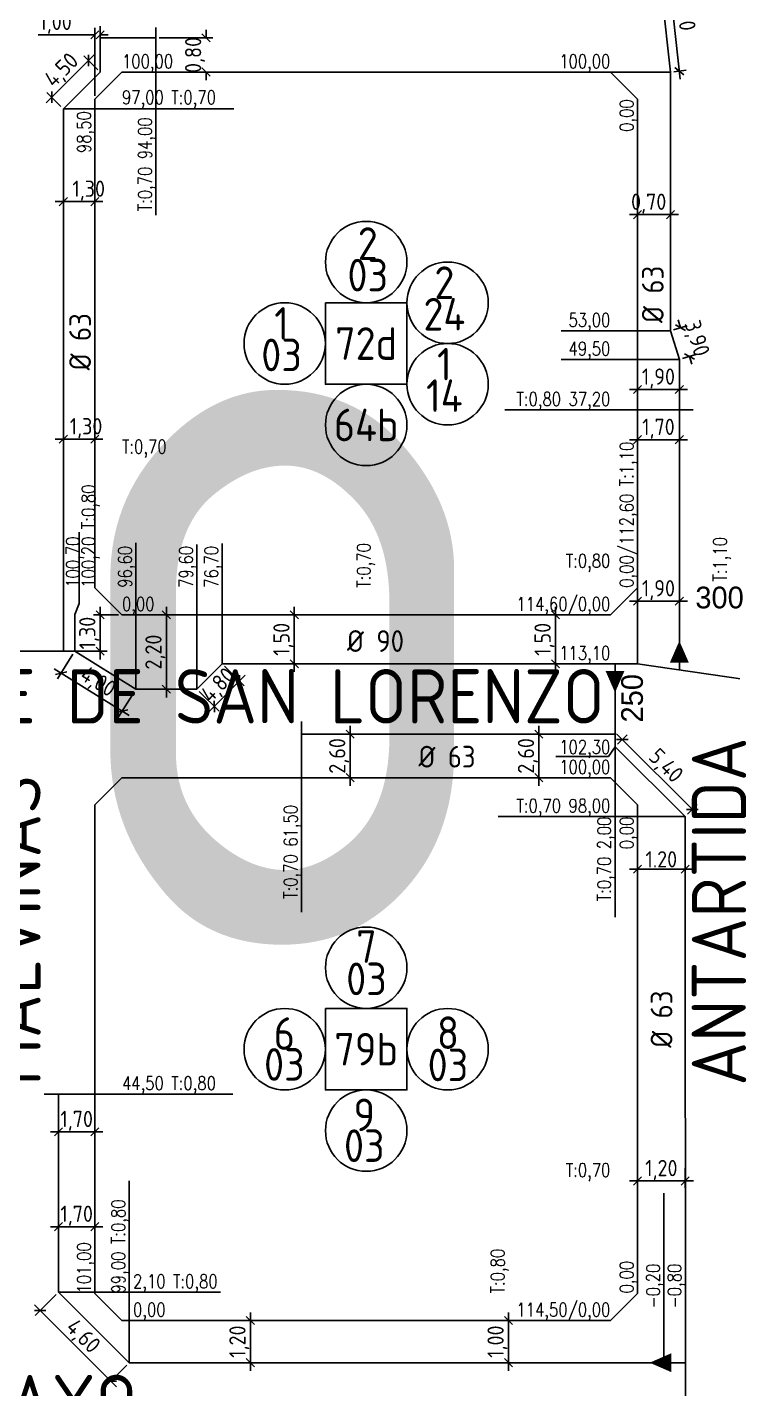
# Model space of a CAD drawing. Extents: x -48 to 13651, y -112 to 3468.
# Drawn here: x 2669.8 to 2799.8, y 1616.6 to 1867.4 of the extents above; entities that cross this region are included whole.
import ezdxf
from ezdxf.enums import TextEntityAlignment as Align

# ---------------------------------------------------------------- set-up
doc = ezdxf.new("R2010")
doc.units = 0
doc.header["$LTSCALE"] = 6
doc.header["$MEASUREMENT"] = 0
doc.linetypes.add('DOT2', pattern=[3.175, 0, -3.175])
doc.layers.get('0').update_dxf_attribs({"linetype": 'CONTINUOUS'})
doc.layers.get('DEFPOINTS').update_dxf_attribs({"linetype": 'CONTINUOUS'})
for name, color, linetype in [('90', 11, 'CONTINUOUS'), ('A50', 40, 'CONTINUOUS'), ('AMPLIACIONES', 2, 'CONTINUOUS'), ('CAS', 7, 'CONTINUOUS'), ('Caño 110mm', 170, 'CONTINUOUS'), ('COTA', 2, 'CONTINUOUS'), ('MANZANAS', 7, 'CONTINUOUS'), ('NUMCASA', 12, 'CONTINUOUS'), ('NUMERO-CROQUIS', 13, 'CONTINUOUS'), ('NUMERO-MANZANA', 4, 'CONTINUOUS'), ('PROGRESIVA', 60, 'CONTINUOUS'), ('RADIO', 4, 'DOT2'), ('REDUCCIONES', 13, 'CONTINUOUS'), ('TXTDIAMETRO', 7, 'CONTINUOUS')]:
    doc.layers.add(name, color=color, linetype=linetype)
doc.layers.add('ATENCION', color=7, linetype='CONTINUOUS', plot=False)
doc.styles.add('ABADIMTCONDE', font='isocp.shx')
doc.styles.add('GEOSLAB703LTBT', font='isocp.shx', dxfattribs={"width": 0.9, "height": 8})
doc.styles.add('GOTHICE', font='GOTHICE.shx', dxfattribs={"height": 0.6})
doc.styles.add('ROMANS', font='romans.shx', dxfattribs={"width": 0.8, "height": 2.5})
doc.dimstyles.new('COTA02', dxfattribs={"dimtxt": 3, "dimasz": 1.5, "dimexe": 1.25, "dimexo": 0.625, "dimgap": 0.3, "dimtad": 1, "dimtoh": 1, "dimdsep": 46, "dimlunit": 6, "dimtxsty": 'ABADIMTCONDE', "dimblk1": 'OBLIQUE', "dimblk2": 'OBLIQUE', "dimsah": 1, "dimcen": 2.5, "dimdle": 1.5, "dimclrd": 60, "dimclre": 60, "dimclrt": 256, "dimadec": 0, "dimazin": 0, "dimtfac": 1, "dimtix": 1, "dimtofl": 0, "dimtmove": 0, "dimatfit": 0, "dimldrblk": 'OBLIQUE', "dimfxl": 1, "dimtolj": 1, "dimtzin": 0, "dimarcsym": 0})

# ---------------------------------------------------------------- blocks, each defined once
blk = doc.blocks.new('D63')
at = {"layer": 'TXTDIAMETRO', "color": 7, "ltscale": 0.1, "style": 'ABADIMTCONDE'}
blk.add_text('Ø 63', height=4, dxfattribs=at).set_placement((0, 0), align=Align.MIDDLE)
blk = doc.blocks.new('CUPLARED')
at = {"layer": 'REDUCCIONES'}
blk.add_lwpolyline([(4, 0, 0, 3.5, 0), (0, 0, 3.5, 3.5, 0)], format="xyseb", dxfattribs=at)
blk = doc.blocks.new('_OBLIQUE')
at = {"color": 0, "linetype": 'ByBlock'}
blk.add_line((-0.5, -0.5), (0.5, 0.5), dxfattribs=at)
blk = doc.blocks.new('*D264')
at = {"layer": 'COTA', "color": 60, "lineweight": -2, "transparency": 16777216}
for p, q in [((2678.21, 1751.93), (2675.36, 1747.35)), ((2674.74, 1749.2), (2688.55, 1740.62)), ((2689.46, 1744.93), (2686.61, 1740.35))]:
    blk.add_line(p, q, dxfattribs=at)
at = {"layer": 'DEFPOINTS', "color": 0, "transparency": 16777216}
for p in [(2678.54, 1752.46), (2689.79, 1745.46), (2687.27, 1741.41)]:
    blk.add_point(p, dxfattribs=at)
at = {"layer": 'COTA', "color": 60, "lineweight": -2, "transparency": 16777216, "xscale": 1.5, "yscale": 1.5, "zscale": 1.5}
for p, rotation in [((2676.02, 1748.41), 148.1266074213277), ((2687.27, 1741.41), 328.1266074213277)]:
    blk.add_blockref('_OBLIQUE', p, dxfattribs=dict(at, rotation=rotation))
at = {"layer": 'COTA', "transparency": 16777216, "insert": (2682.71, 1746.63), "char_height": 3, "attachment_point": 5, "rotation": 328.1266, "style": 'ABADIMTCONDE'}
blk.add_mtext('\\A1;4,00', dxfattribs=at)
blk = doc.blocks.new('*D265')
at = {"layer": 'COTA', "color": 60, "lineweight": -2, "transparency": 16777216}
for p, q in [((2706.12, 1749.71), (2709.78, 1746.09)), ((2703.2, 1741.22), (2709.95, 1748.03)), ((2701.49, 1745.02), (2705.15, 1741.4))]:
    blk.add_line(p, q, dxfattribs=at)
at = {"layer": 'DEFPOINTS', "color": 0, "transparency": 16777216}
for p in [(2705.68, 1750.15), (2708.89, 1746.97), (2701.04, 1745.46)]:
    blk.add_point(p, dxfattribs=at)
at = {"layer": 'COTA', "color": 60, "lineweight": -2, "transparency": 16777216, "xscale": 1.5, "yscale": 1.5, "zscale": 1.5}
for p, rotation in [((2708.89, 1746.97), 45.3098346872227), ((2704.26, 1742.28), 225.3098346872227)]:
    blk.add_blockref('_OBLIQUE', p, dxfattribs=dict(at, rotation=rotation))
at = {"layer": 'COTA', "transparency": 16777216, "insert": (2705.13, 1746.05), "char_height": 3, "attachment_point": 5, "rotation": 45.3098, "style": 'ABADIMTCONDE'}
blk.add_mtext('\\A1;4,80', dxfattribs=at)
blk = doc.blocks.new('*D266')
at = {"layer": 'COTA', "color": 60, "lineweight": -2, "transparency": 16777216}
for p, q in [((2694.79, 1759.15), (2694.17, 1759.15)), ((2695.42, 1743.96), (2695.42, 1760.65)), ((2694.79, 1745.46), (2694.17, 1745.46))]:
    blk.add_line(p, q, dxfattribs=at)
at = {"layer": 'DEFPOINTS', "color": 0, "transparency": 16777216}
for p in [(2695.42, 1759.15), (2695.42, 1759.15), (2695.42, 1745.46)]:
    blk.add_point(p, dxfattribs=at)
at = {"layer": 'COTA', "color": 60, "lineweight": -2, "transparency": 16777216, "xscale": 1.5, "yscale": 1.5, "zscale": 1.5}
for p, rotation in [((2695.42, 1759.15), 90), ((2695.42, 1745.46), 270)]:
    blk.add_blockref('_OBLIQUE', p, dxfattribs=dict(at, rotation=rotation))
at = {"layer": 'COTA', "transparency": 16777216, "insert": (2693.39, 1752.3), "char_height": 3, "attachment_point": 5, "rotation": 90, "style": 'ABADIMTCONDE'}
blk.add_mtext('\\A1;2,20', dxfattribs=at)
blk = doc.blocks.new('*D267')
at = {"layer": 'COTA', "color": 60, "lineweight": -2, "transparency": 16777216}
for p, q in [((2718.37, 1759.15), (2717.74, 1759.15)), ((2718.99, 1748.65), (2718.99, 1760.65)), ((2718.37, 1750.15), (2717.74, 1750.15))]:
    blk.add_line(p, q, dxfattribs=at)
at = {"layer": 'DEFPOINTS', "color": 0, "transparency": 16777216}
for p in [(2718.99, 1759.15), (2718.99, 1759.15), (2718.99, 1750.15)]:
    blk.add_point(p, dxfattribs=at)
at = {"layer": 'COTA', "color": 60, "lineweight": -2, "transparency": 16777216, "xscale": 1.5, "yscale": 1.5, "zscale": 1.5}
for p, rotation in [((2718.99, 1759.15), 90), ((2718.99, 1750.15), 270)]:
    blk.add_blockref('_OBLIQUE', p, dxfattribs=dict(at, rotation=rotation))
at = {"layer": 'COTA', "transparency": 16777216, "insert": (2716.97, 1754.65), "char_height": 3, "attachment_point": 5, "rotation": 90, "style": 'ABADIMTCONDE'}
blk.add_mtext('\\A1;1,50', dxfattribs=at)
blk = doc.blocks.new('*D268')
at = {"layer": 'COTA', "color": 60, "lineweight": -2, "transparency": 16777216}
for p, q in [((2765.1, 1759.15), (2768.37, 1759.15)), ((2767.12, 1748.65), (2767.12, 1760.65)), ((2765.1, 1750.15), (2768.37, 1750.15))]:
    blk.add_line(p, q, dxfattribs=at)
at = {"layer": 'DEFPOINTS', "color": 0, "transparency": 16777216}
for p in [(2764.48, 1759.15), (2767.12, 1759.15), (2764.48, 1750.15)]:
    blk.add_point(p, dxfattribs=at)
at = {"layer": 'COTA', "color": 60, "lineweight": -2, "transparency": 16777216, "xscale": 1.5, "yscale": 1.5, "zscale": 1.5}
for p, rotation in [((2767.12, 1759.15), 90), ((2767.12, 1750.15), 270)]:
    blk.add_blockref('_OBLIQUE', p, dxfattribs=dict(at, rotation=rotation))
at = {"layer": 'COTA', "transparency": 16777216, "insert": (2765.09, 1754.65), "char_height": 3, "attachment_point": 5, "rotation": 90, "style": 'ABADIMTCONDE'}
blk.add_mtext('\\A1;1,50', dxfattribs=at)
blk = doc.blocks.new('*D1262')
at = {"layer": 'COTA', "color": 60, "lineweight": -2, "transparency": 16777216}
for p, q in [((2686.61, 1759.15), (2681.98, 1759.15)), ((2683.23, 1760.65), (2683.23, 1750.96)), ((2673.68, 1752.46), (2684.48, 1752.46))]:
    blk.add_line(p, q, dxfattribs=at)
at = {"layer": 'DEFPOINTS', "color": 0, "transparency": 16777216}
for p in [(2687.23, 1759.15), (2673.06, 1752.46), (2683.23, 1752.46)]:
    blk.add_point(p, dxfattribs=at)
at = {"layer": 'COTA', "color": 60, "lineweight": -2, "transparency": 16777216, "xscale": 1.5, "yscale": 1.5, "zscale": 1.5}
for p, rotation in [((2683.23, 1759.15), 90), ((2683.23, 1752.46), 270)]:
    blk.add_blockref('_OBLIQUE', p, dxfattribs=dict(at, rotation=rotation))
at = {"layer": 'COTA', "transparency": 16777216, "insert": (2681.2, 1755.8), "char_height": 3, "attachment_point": 5, "rotation": 90, "style": 'ABADIMTCONDE'}
blk.add_mtext('\\A1;1,30', dxfattribs=at)
blk = doc.blocks.new('*D1263')
at = {"layer": 'COTA', "color": 60, "lineweight": -2, "transparency": 16777216}
for p, q in [((2674.94, 1791.52), (2683.73, 1791.52)), ((2676.44, 1787.42), (2676.44, 1792.77)), ((2682.23, 1787.42), (2682.23, 1792.77))]:
    blk.add_line(p, q, dxfattribs=at)
at = {"layer": 'DEFPOINTS', "color": 0, "transparency": 16777216}
for p in [(2682.23, 1791.52), (2676.44, 1786.8), (2682.23, 1786.8)]:
    blk.add_point(p, dxfattribs=at)
at = {"layer": 'COTA', "color": 60, "lineweight": -2, "transparency": 16777216, "xscale": 1.5, "yscale": 1.5, "zscale": 1.5, "rotation": 180}
blk.add_blockref('_OBLIQUE', (2676.44, 1791.52), dxfattribs=at)
at = {"layer": 'COTA', "color": 60, "lineweight": -2, "transparency": 16777216, "xscale": 1.5, "yscale": 1.5, "zscale": 1.5}
blk.add_blockref('_OBLIQUE', (2682.23, 1791.52), dxfattribs=at)
at = {"layer": 'COTA', "transparency": 16777216, "insert": (2680.62, 1793.55), "char_height": 3, "attachment_point": 5, "style": 'ABADIMTCONDE'}
blk.add_mtext('\\A1;1,30', dxfattribs=at)
blk = doc.blocks.new('*D1264')
at = {"layer": 'COTA', "color": 60, "lineweight": -2, "transparency": 16777216}
for p, q in [((2682.14, 1862.35), (2673.24, 1853.46)), ((2682.78, 1859.58), (2680.19, 1862.17)), ((2676, 1852.81), (2673.42, 1855.41))]:
    blk.add_line(p, q, dxfattribs=at)
at = {"layer": 'DEFPOINTS', "color": 0, "transparency": 16777216}
for p in [(2683.22, 1859.14), (2674.3, 1854.52), (2676.44, 1852.37)]:
    blk.add_point(p, dxfattribs=at)
at = {"layer": 'COTA', "color": 60, "lineweight": -2, "transparency": 16777216, "xscale": 1.5, "yscale": 1.5, "zscale": 1.5}
for p, rotation in [((2681.08, 1861.29), 44.95702466431143), ((2674.3, 1854.52), 224.9570246643114)]:
    blk.add_blockref('_OBLIQUE', p, dxfattribs=dict(at, rotation=rotation))
at = {"layer": 'COTA', "transparency": 16777216, "insert": (2676.26, 1859.34), "char_height": 3, "attachment_point": 5, "rotation": 44.957, "style": 'ABADIMTCONDE'}
blk.add_mtext('\\A1;4,50', dxfattribs=at)
blk = doc.blocks.new('*D1265')
at = {"layer": 'COTA', "color": 60, "lineweight": -2, "transparency": 16777216}
for p, q in [((2702.73, 1865.45), (2702.73, 1866.95)), ((2694.11, 1865.45), (2703.98, 1865.45)), ((2702.22, 1859.15), (2703.98, 1859.15)), ((2702.73, 1859.15), (2702.73, 1857.65))]:
    blk.add_line(p, q, dxfattribs=at)
at = {"layer": 'DEFPOINTS', "color": 0, "transparency": 16777216}
for p in [(2693.48, 1865.45), (2702.73, 1865.45), (2701.6, 1859.15)]:
    blk.add_point(p, dxfattribs=at)
at = {"layer": 'COTA', "color": 60, "lineweight": -2, "transparency": 16777216, "xscale": 1.5, "yscale": 1.5, "zscale": 1.5}
for p, rotation in [((2702.73, 1865.45), 270), ((2702.73, 1859.15), 90)]:
    blk.add_blockref('_OBLIQUE', p, dxfattribs=dict(at, rotation=rotation))
at = {"layer": 'COTA', "transparency": 16777216, "insert": (2700.7, 1862.3), "char_height": 3, "attachment_point": 5, "rotation": 90, "style": 'ABADIMTCONDE'}
blk.add_mtext('\\A1;0,80', dxfattribs=at)
blk = doc.blocks.new('*D1266')
at = {"layer": 'COTA', "color": 60, "lineweight": -2, "transparency": 16777216}
for p, q in [((2676.44, 1832.45), (2676.44, 1836.53)), ((2682.23, 1832.45), (2682.23, 1836.53)), ((2674.94, 1835.28), (2683.73, 1835.28))]:
    blk.add_line(p, q, dxfattribs=at)
at = {"layer": 'DEFPOINTS', "color": 0, "transparency": 16777216}
for p in [(2682.23, 1835.28), (2676.44, 1831.82), (2682.23, 1831.82)]:
    blk.add_point(p, dxfattribs=at)
at = {"layer": 'COTA', "color": 60, "lineweight": -2, "transparency": 16777216, "xscale": 1.5, "yscale": 1.5, "zscale": 1.5, "rotation": 180}
blk.add_blockref('_OBLIQUE', (2676.44, 1835.28), dxfattribs=at)
at = {"layer": 'COTA', "color": 60, "lineweight": -2, "transparency": 16777216, "xscale": 1.5, "yscale": 1.5, "zscale": 1.5}
blk.add_blockref('_OBLIQUE', (2682.23, 1835.28), dxfattribs=at)
at = {"layer": 'COTA', "transparency": 16777216, "insert": (2681.11, 1837.31), "char_height": 3, "attachment_point": 5, "style": 'ABADIMTCONDE'}
blk.add_mtext('\\A1;1,30', dxfattribs=at)
blk = doc.blocks.new('*D1267')
at = {"layer": 'COTA', "color": 60, "lineweight": -2, "transparency": 16777216}
for p, q in [((2682.23, 1854.77), (2682.23, 1867.27)), ((2683.22, 1859.76), (2683.22, 1867.27)), ((2682.23, 1866.02), (2671.78, 1866.02)), ((2683.22, 1866.02), (2684.72, 1866.02))]:
    blk.add_line(p, q, dxfattribs=at)
at = {"layer": 'DEFPOINTS', "color": 0, "transparency": 16777216}
for p in [(2682.23, 1866.02), (2683.22, 1859.14), (2682.23, 1854.15)]:
    blk.add_point(p, dxfattribs=at)
at = {"layer": 'COTA', "color": 60, "lineweight": -2, "transparency": 16777216, "xscale": 1.5, "yscale": 1.5, "zscale": 1.5}
blk.add_blockref('_OBLIQUE', (2682.23, 1866.02), dxfattribs=at)
at = {"layer": 'COTA', "color": 60, "lineweight": -2, "transparency": 16777216, "xscale": 1.5, "yscale": 1.5, "zscale": 1.5, "rotation": 180}
blk.add_blockref('_OBLIQUE', (2683.22, 1866.02), dxfattribs=at)
at = {"layer": 'COTA', "transparency": 16777216, "insert": (2675.01, 1868.04), "char_height": 3, "attachment_point": 5, "style": 'ABADIMTCONDE'}
blk.add_mtext('\\A1;1,00', dxfattribs=at)
blk = doc.blocks.new('*D1274')
at = {"layer": 'DEFPOINTS', "color": 0, "transparency": 16777216}
for p in [(2675.55, 1663.92), (2682.23, 1663.92), (2682.23, 1663.92)]:
    blk.add_point(p, dxfattribs=at)
at = {"layer": 'PROGRESIVA', "color": 60, "lineweight": -2, "transparency": 16777216}
for p, q in [((2674.05, 1663.92), (2683.73, 1663.92)), ((2675.55, 1664.54), (2675.55, 1665.17)), ((2682.23, 1664.54), (2682.23, 1665.17))]:
    blk.add_line(p, q, dxfattribs=at)
at = {"layer": 'PROGRESIVA', "color": 60, "lineweight": -2, "transparency": 16777216, "xscale": 1.5, "yscale": 1.5, "zscale": 1.5, "rotation": 180}
blk.add_blockref('_OBLIQUE', (2675.55, 1663.92), dxfattribs=at)
at = {"layer": 'PROGRESIVA', "color": 60, "lineweight": -2, "transparency": 16777216, "xscale": 1.5, "yscale": 1.5, "zscale": 1.5}
blk.add_blockref('_OBLIQUE', (2682.23, 1663.92), dxfattribs=at)
at = {"layer": 'PROGRESIVA', "transparency": 16777216, "insert": (2678.89, 1665.94), "char_height": 3, "attachment_point": 5, "style": 'ABADIMTCONDE'}
blk.add_mtext('\\A1;1,70', dxfattribs=at)
blk = doc.blocks.new('*D1275')
at = {"layer": 'DEFPOINTS', "color": 0, "transparency": 16777216}
for p in [(2682.23, 1646.44), (2675.55, 1644), (2682.23, 1644)]:
    blk.add_point(p, dxfattribs=at)
at = {"layer": 'PROGRESIVA', "color": 60, "lineweight": -2, "transparency": 16777216}
for p, q in [((2674.05, 1646.44), (2683.73, 1646.44)), ((2675.55, 1644.63), (2675.55, 1647.69)), ((2682.23, 1644.63), (2682.23, 1647.69))]:
    blk.add_line(p, q, dxfattribs=at)
at = {"layer": 'PROGRESIVA', "color": 60, "lineweight": -2, "transparency": 16777216, "xscale": 1.5, "yscale": 1.5, "zscale": 1.5, "rotation": 180}
blk.add_blockref('_OBLIQUE', (2675.55, 1646.44), dxfattribs=at)
at = {"layer": 'PROGRESIVA', "color": 60, "lineweight": -2, "transparency": 16777216, "xscale": 1.5, "yscale": 1.5, "zscale": 1.5}
blk.add_blockref('_OBLIQUE', (2682.23, 1646.44), dxfattribs=at)
at = {"layer": 'PROGRESIVA', "transparency": 16777216, "insert": (2678.89, 1648.47), "char_height": 3, "attachment_point": 5, "style": 'ABADIMTCONDE'}
blk.add_mtext('\\A1;1,70', dxfattribs=at)
blk = doc.blocks.new('*D1276')
at = {"layer": 'DEFPOINTS', "color": 0, "transparency": 16777216}
for p in [(2675.55, 1634.37), (2672.16, 1630.98), (2688.56, 1621.39)]:
    blk.add_point(p, dxfattribs=at)
at = {"layer": 'PROGRESIVA', "color": 60, "lineweight": -2, "transparency": 16777216}
for p, q in [((2675.11, 1633.93), (2671.27, 1630.09)), ((2686.22, 1616.93), (2671.1, 1632.04)), ((2688.11, 1620.94), (2684.28, 1617.1))]:
    blk.add_line(p, q, dxfattribs=at)
at = {"layer": 'PROGRESIVA', "color": 60, "lineweight": -2, "transparency": 16777216, "xscale": 1.5, "yscale": 1.5, "zscale": 1.5}
for p, rotation in [((2672.16, 1630.98), 135.0429577668205), ((2685.16, 1617.99), 315.0429577668205)]:
    blk.add_blockref('_OBLIQUE', p, dxfattribs=dict(at, rotation=rotation))
at = {"layer": 'PROGRESIVA', "transparency": 16777216, "insert": (2679.92, 1626.08), "char_height": 3, "attachment_point": 5, "rotation": 315.043, "style": 'ABADIMTCONDE'}
blk.add_mtext('\\A1;4,60', dxfattribs=at)
blk = doc.blocks.new('*D1277')
at = {"layer": 'COTA', "color": 60, "lineweight": -2, "transparency": 16777216}
for p, q in [((2729.27, 1738.69), (2729.27, 1727.65)), ((2731.45, 1737.19), (2728.02, 1737.19)), ((2731.45, 1729.15), (2728.02, 1729.15))]:
    blk.add_line(p, q, dxfattribs=at)
at = {"layer": 'DEFPOINTS', "color": 0, "transparency": 16777216}
for p in [(2732.07, 1737.19), (2729.27, 1729.15), (2732.07, 1729.15)]:
    blk.add_point(p, dxfattribs=at)
at = {"layer": 'COTA', "color": 60, "lineweight": -2, "transparency": 16777216, "xscale": 1.5, "yscale": 1.5, "zscale": 1.5}
for p, rotation in [((2729.27, 1737.19), 90), ((2729.27, 1729.15), 270)]:
    blk.add_blockref('_OBLIQUE', p, dxfattribs=dict(at, rotation=rotation))
at = {"layer": 'COTA', "transparency": 16777216, "insert": (2727.25, 1733.17), "char_height": 3, "attachment_point": 5, "rotation": 90, "style": 'ABADIMTCONDE'}
blk.add_mtext('\\A1;2,60', dxfattribs=at)
blk = doc.blocks.new('*D1278')
at = {"layer": 'COTA', "color": 60, "lineweight": -2, "transparency": 16777216}
for p, q in [((2764.06, 1738.69), (2764.06, 1727.65)), ((2765.31, 1737.19), (2762.81, 1737.19)), ((2765.31, 1729.15), (2762.81, 1729.15))]:
    blk.add_line(p, q, dxfattribs=at)
at = {"layer": 'DEFPOINTS', "color": 0, "transparency": 16777216}
for p in [(2765.94, 1737.19), (2764.06, 1729.15), (2765.94, 1729.15)]:
    blk.add_point(p, dxfattribs=at)
at = {"layer": 'COTA', "color": 60, "lineweight": -2, "transparency": 16777216, "xscale": 1.5, "yscale": 1.5, "zscale": 1.5}
for p, rotation in [((2764.06, 1737.19), 90), ((2764.06, 1729.15), 270)]:
    blk.add_blockref('_OBLIQUE', p, dxfattribs=dict(at, rotation=rotation))
at = {"layer": 'COTA', "transparency": 16777216, "insert": (2762.03, 1733.17), "char_height": 3, "attachment_point": 5, "rotation": 90, "style": 'ABADIMTCONDE'}
blk.add_mtext('\\A1;2,60', dxfattribs=at)
blk = doc.blocks.new('*D1279')
at = {"layer": 'COTA', "color": 60, "lineweight": -2, "transparency": 16777216}
for p, q in [((2778.36, 1737.25), (2793.38, 1722.25)), ((2778.53, 1735.31), (2780.3, 1737.08)), ((2791.44, 1722.42), (2793.21, 1724.2))]:
    blk.add_line(p, q, dxfattribs=at)
at = {"layer": 'DEFPOINTS', "color": 0, "transparency": 16777216}
for p in [(2778.09, 1734.86), (2792.32, 1723.31), (2790.99, 1721.98)]:
    blk.add_point(p, dxfattribs=at)
at = {"layer": 'COTA', "color": 60, "lineweight": -2, "transparency": 16777216, "xscale": 1.5, "yscale": 1.5, "zscale": 1.5}
for p, rotation in [((2779.42, 1736.19), 135.0429496713416), ((2792.32, 1723.31), 315.0429496713417)]:
    blk.add_blockref('_OBLIQUE', p, dxfattribs=dict(at, rotation=rotation))
at = {"layer": 'COTA', "transparency": 16777216, "insert": (2787.3, 1731.19), "char_height": 3, "attachment_point": 5, "rotation": 315.0429, "style": 'ABADIMTCONDE'}
blk.add_mtext('\\A1;5,40', dxfattribs=at)
blk = doc.blocks.new('*D1280')
at = {"layer": 'COTA', "color": 60, "lineweight": -2, "transparency": 16777216}
for p, q in [((2782.23, 1710.88), (2782.23, 1713.57)), ((2791, 1710.88), (2791, 1713.57)), ((2780.73, 1712.32), (2792.5, 1712.32))]:
    blk.add_line(p, q, dxfattribs=at)
at = {"layer": 'DEFPOINTS', "color": 0, "transparency": 16777216}
for p in [(2791, 1712.32), (2782.23, 1710.25), (2791, 1710.26)]:
    blk.add_point(p, dxfattribs=at)
at = {"layer": 'COTA', "color": 60, "lineweight": -2, "transparency": 16777216, "xscale": 1.5, "yscale": 1.5, "zscale": 1.5, "rotation": 180}
blk.add_blockref('_OBLIQUE', (2782.23, 1712.32), dxfattribs=at)
at = {"layer": 'COTA', "color": 60, "lineweight": -2, "transparency": 16777216, "xscale": 1.5, "yscale": 1.5, "zscale": 1.5}
blk.add_blockref('_OBLIQUE', (2791, 1712.32), dxfattribs=at)
at = {"layer": 'COTA', "transparency": 16777216, "insert": (2786.62, 1714.12), "char_height": 3, "attachment_point": 5, "style": 'ABADIMTCONDE'}
blk.add_mtext('\\A1;1.20', dxfattribs=at)
blk = doc.blocks.new('*D1281')
at = {"layer": 'COTA', "color": 60, "lineweight": -2, "transparency": 16777216}
for p, q in [((2782.23, 1657.24), (2782.23, 1653.61)), ((2791.03, 1657.25), (2791.03, 1653.61)), ((2780.73, 1654.86), (2792.53, 1654.86))]:
    blk.add_line(p, q, dxfattribs=at)
at = {"layer": 'DEFPOINTS', "color": 0, "transparency": 16777216}
for p in [(2782.23, 1657.87), (2791.03, 1657.87), (2791.03, 1654.86)]:
    blk.add_point(p, dxfattribs=at)
at = {"layer": 'COTA', "color": 60, "lineweight": -2, "transparency": 16777216, "xscale": 1.5, "yscale": 1.5, "zscale": 1.5, "rotation": 180}
blk.add_blockref('_OBLIQUE', (2782.23, 1654.86), dxfattribs=at)
at = {"layer": 'COTA', "color": 60, "lineweight": -2, "transparency": 16777216, "xscale": 1.5, "yscale": 1.5, "zscale": 1.5}
blk.add_blockref('_OBLIQUE', (2791.03, 1654.86), dxfattribs=at)
at = {"layer": 'COTA', "transparency": 16777216, "insert": (2786.63, 1656.89), "char_height": 3, "attachment_point": 5, "style": 'ABADIMTCONDE'}
blk.add_mtext('\\A1;1,20', dxfattribs=at)
blk = doc.blocks.new('*D1282')
at = {"layer": 'COTA', "color": 60, "lineweight": -2, "transparency": 16777216}
for p, q in [((2758.45, 1619.89), (2758.45, 1630.65)), ((2758.7, 1629.15), (2759.7, 1629.15)), ((2758.7, 1621.39), (2759.7, 1621.39))]:
    blk.add_line(p, q, dxfattribs=at)
at = {"layer": 'DEFPOINTS', "color": 0, "transparency": 16777216}
for p in [(2758.08, 1629.15), (2758.45, 1629.15), (2758.08, 1621.39)]:
    blk.add_point(p, dxfattribs=at)
at = {"layer": 'COTA', "color": 60, "lineweight": -2, "transparency": 16777216, "xscale": 1.5, "yscale": 1.5, "zscale": 1.5}
for p, rotation in [((2758.45, 1629.15), 90), ((2758.45, 1621.39), 270)]:
    blk.add_blockref('_OBLIQUE', p, dxfattribs=dict(at, rotation=rotation))
at = {"layer": 'COTA', "transparency": 16777216, "insert": (2756.43, 1625.27), "char_height": 3, "attachment_point": 5, "rotation": 90, "style": 'ABADIMTCONDE'}
blk.add_mtext('\\A1;1,00', dxfattribs=at)
blk = doc.blocks.new('*D1283')
at = {"layer": 'DEFPOINTS', "color": 0, "transparency": 16777216}
for p in [(2710.89, 1629.15), (2710.89, 1629.15), (2710.89, 1621.39)]:
    blk.add_point(p, dxfattribs=at)
at = {"layer": 'PROGRESIVA', "color": 60, "lineweight": -2, "transparency": 16777216}
for p, q in [((2710.89, 1619.89), (2710.89, 1630.65)), ((2710.26, 1629.15), (2709.64, 1629.15)), ((2710.26, 1621.39), (2709.64, 1621.39))]:
    blk.add_line(p, q, dxfattribs=at)
at = {"layer": 'PROGRESIVA', "color": 60, "lineweight": -2, "transparency": 16777216, "xscale": 1.5, "yscale": 1.5, "zscale": 1.5}
for p, rotation in [((2710.89, 1629.15), 90), ((2710.89, 1621.39), 270)]:
    blk.add_blockref('_OBLIQUE', p, dxfattribs=dict(at, rotation=rotation))
at = {"layer": 'PROGRESIVA', "transparency": 16777216, "insert": (2708.86, 1625.27), "char_height": 3, "attachment_point": 5, "rotation": 90, "style": 'ABADIMTCONDE'}
blk.add_mtext('\\A1;1,20', dxfattribs=at)
blk = doc.blocks.new('*D1330')
at = {"layer": 'DEFPOINTS', "color": 0, "transparency": 16777216}
for p in [(2782.23, 1791.62), (2789.94, 1791.62), (2789.94, 1791.42)]:
    blk.add_point(p, dxfattribs=at)
at = {"layer": 'PROGRESIVA', "color": 60, "lineweight": -2, "transparency": 16777216}
for p, q in [((2780.73, 1791.42), (2791.44, 1791.42)), ((2782.23, 1790.99), (2782.23, 1790.17)), ((2789.94, 1790.99), (2789.94, 1790.17))]:
    blk.add_line(p, q, dxfattribs=at)
at = {"layer": 'PROGRESIVA', "color": 60, "lineweight": -2, "transparency": 16777216, "xscale": 1.5, "yscale": 1.5, "zscale": 1.5, "rotation": 180}
blk.add_blockref('_OBLIQUE', (2782.23, 1791.42), dxfattribs=at)
at = {"layer": 'PROGRESIVA', "color": 60, "lineweight": -2, "transparency": 16777216, "xscale": 1.5, "yscale": 1.5, "zscale": 1.5}
blk.add_blockref('_OBLIQUE', (2789.94, 1791.42), dxfattribs=at)
at = {"layer": 'PROGRESIVA', "transparency": 16777216, "insert": (2786.09, 1793.44), "char_height": 3, "attachment_point": 5, "style": 'ABADIMTCONDE'}
blk.add_mtext('\\A1;1,70', dxfattribs=at)
blk = doc.blocks.new('*D1331')
at = {"layer": 'DEFPOINTS', "color": 0, "transparency": 16777216}
for p in [(2789.94, 1761.69), (2782.23, 1758.68), (2789.94, 1758.68)]:
    blk.add_point(p, dxfattribs=at)
at = {"layer": 'PROGRESIVA', "color": 60, "lineweight": -2, "transparency": 16777216}
for p, q in [((2780.73, 1761.69), (2791.44, 1761.69)), ((2782.23, 1759.3), (2782.23, 1762.94)), ((2789.94, 1759.3), (2789.94, 1762.94))]:
    blk.add_line(p, q, dxfattribs=at)
at = {"layer": 'PROGRESIVA', "color": 60, "lineweight": -2, "transparency": 16777216, "xscale": 1.5, "yscale": 1.5, "zscale": 1.5, "rotation": 180}
blk.add_blockref('_OBLIQUE', (2782.23, 1761.69), dxfattribs=at)
at = {"layer": 'PROGRESIVA', "color": 60, "lineweight": -2, "transparency": 16777216, "xscale": 1.5, "yscale": 1.5, "zscale": 1.5}
blk.add_blockref('_OBLIQUE', (2789.94, 1761.69), dxfattribs=at)
at = {"layer": 'PROGRESIVA', "transparency": 16777216, "insert": (2786.09, 1763.71), "char_height": 3, "attachment_point": 5, "style": 'ABADIMTCONDE'}
blk.add_mtext('\\A1;1,90', dxfattribs=at)
blk = doc.blocks.new('*D1416')
at = {"layer": 'DEFPOINTS', "color": 0, "transparency": 16777216}
for p in [(2785.88, 1880.86), (2788.3, 1859.15), (2789.95, 1859.33)]:
    blk.add_point(p, dxfattribs=at)
at = {"layer": 'PROGRESIVA', "color": 60, "lineweight": -2, "transparency": 16777216}
for p, q in [((2787.37, 1882.53), (2790.12, 1857.84)), ((2786.5, 1880.93), (2788.78, 1881.18)), ((2788.92, 1859.21), (2791.19, 1859.47))]:
    blk.add_line(p, q, dxfattribs=at)
at = {"layer": 'PROGRESIVA', "color": 60, "lineweight": -2, "transparency": 16777216, "xscale": 1.5, "yscale": 1.5, "zscale": 1.5}
for p, rotation in [((2787.54, 1881.04), 96.3398920237908), ((2789.95, 1859.33), 276.3398920237909)]:
    blk.add_blockref('_OBLIQUE', p, dxfattribs=dict(at, rotation=rotation))
at = {"layer": 'PROGRESIVA', "transparency": 16777216, "insert": (2790.76, 1870.41), "char_height": 3, "attachment_point": 5, "rotation": 276.3399, "style": 'ABADIMTCONDE'}
blk.add_mtext('\\A1;11,70', dxfattribs=at)
blk = doc.blocks.new('*D1418')
at = {"layer": 'DEFPOINTS', "color": 0, "transparency": 16777216}
for p in [(2788.3, 1811.48), (2790.16, 1812.06), (2789.94, 1806.19)]:
    blk.add_point(p, dxfattribs=at)
at = {"layer": 'PROGRESIVA', "color": 60, "lineweight": -2, "transparency": 16777216}
for p, q in [((2790.16, 1812.06), (2789.72, 1813.49)), ((2788.89, 1811.66), (2791.36, 1812.43)), ((2790.54, 1806.38), (2793, 1807.14)), ((2791.81, 1806.77), (2792.25, 1805.34))]:
    blk.add_line(p, q, dxfattribs=at)
at = {"layer": 'PROGRESIVA', "color": 60, "lineweight": -2, "transparency": 16777216, "xscale": 1.5, "yscale": 1.5, "zscale": 1.5}
for p, rotation in [((2790.16, 1812.06), 287.2884724295824), ((2791.81, 1806.77), 107.2884724295825)]:
    blk.add_blockref('_OBLIQUE', p, dxfattribs=dict(at, rotation=rotation))
at = {"layer": 'PROGRESIVA', "transparency": 16777216, "insert": (2792.92, 1810.02), "char_height": 3, "attachment_point": 5, "rotation": 287.2885, "style": 'ABADIMTCONDE'}
blk.add_mtext('\\A1;3,90', dxfattribs=at)
blk = doc.blocks.new('*D1419')
at = {"layer": 'DEFPOINTS', "color": 0, "transparency": 16777216}
for p in [(2788.3, 1832.89), (2782.23, 1828.83), (2788.3, 1828.83)]:
    blk.add_point(p, dxfattribs=at)
at = {"layer": 'PROGRESIVA', "color": 60, "lineweight": -2, "transparency": 16777216}
for p, q in [((2782.23, 1829.46), (2782.23, 1834.14)), ((2788.3, 1829.46), (2788.3, 1834.14)), ((2780.73, 1832.89), (2789.8, 1832.89))]:
    blk.add_line(p, q, dxfattribs=at)
at = {"layer": 'PROGRESIVA', "color": 60, "lineweight": -2, "transparency": 16777216, "xscale": 1.5, "yscale": 1.5, "zscale": 1.5, "rotation": 180}
blk.add_blockref('_OBLIQUE', (2782.23, 1832.89), dxfattribs=at)
at = {"layer": 'PROGRESIVA', "color": 60, "lineweight": -2, "transparency": 16777216, "xscale": 1.5, "yscale": 1.5, "zscale": 1.5}
blk.add_blockref('_OBLIQUE', (2788.3, 1832.89), dxfattribs=at)
at = {"layer": 'PROGRESIVA', "transparency": 16777216, "insert": (2784.29, 1834.91), "char_height": 3, "attachment_point": 5, "style": 'ABADIMTCONDE'}
blk.add_mtext('\\A1;0,70', dxfattribs=at)
blk = doc.blocks.new('*D1420')
at = {"layer": 'DEFPOINTS', "color": 0, "transparency": 16777216}
for p in [(2782.23, 1801.27), (2789.94, 1801.27), (2789.94, 1800.67)]:
    blk.add_point(p, dxfattribs=at)
at = {"layer": 'PROGRESIVA', "color": 60, "lineweight": -2, "transparency": 16777216}
for p, q in [((2780.73, 1800.67), (2791.44, 1800.67)), ((2782.23, 1800.64), (2782.23, 1799.42)), ((2789.94, 1800.64), (2789.94, 1799.42))]:
    blk.add_line(p, q, dxfattribs=at)
at = {"layer": 'PROGRESIVA', "color": 60, "lineweight": -2, "transparency": 16777216, "xscale": 1.5, "yscale": 1.5, "zscale": 1.5, "rotation": 180}
blk.add_blockref('_OBLIQUE', (2782.23, 1800.67), dxfattribs=at)
at = {"layer": 'PROGRESIVA', "color": 60, "lineweight": -2, "transparency": 16777216, "xscale": 1.5, "yscale": 1.5, "zscale": 1.5}
blk.add_blockref('_OBLIQUE', (2789.94, 1800.67), dxfattribs=at)
at = {"layer": 'PROGRESIVA', "transparency": 16777216, "insert": (2786.09, 1802.7), "char_height": 3, "attachment_point": 5, "style": 'ABADIMTCONDE'}
blk.add_mtext('\\A1;1,90', dxfattribs=at)
blk = doc.blocks.new('Ø90')
at = {"layer": 'TXTDIAMETRO', "color": 7, "ltscale": 0.1, "style": 'ABADIMTCONDE'}
blk.add_text('Ø 90', height=4, dxfattribs=at).set_placement((0, 0), align=Align.MIDDLE)

msp = doc.modelspace()

# ---------------------------------------------------------------- linework, layer by layer
at = {"layer": '90', "ltscale": 0.1}
for p, q in [((2501.76, 1752.46), (2678.537, 1752.46)), ((2678.537, 1752.46), (2689.791, 1745.463)), ((2701.044, 1745.463), (2705.678, 1750.147)), ((2705.678, 1750.147), (2782.234, 1750.147)), ((2782.234, 1750.147), (2812.22, 1745.742)), ((2689.791, 1745.463), (2701.044, 1745.463))]:
    msp.add_line(p, q, dxfattribs=at)
at = {"layer": 'A50', "ltscale": 0.1}
for p, q in [((2675.55, 1634.373), (2675.55, 1670.886)), ((2688.555, 1621.387), (2675.55, 1634.373)), ((2787.111, 1621.387), (2688.555, 1621.387))]:
    msp.add_line(p, q, dxfattribs=at)
at = {"layer": 'CAS', "ltscale": 0.1}
for p, q in [((2693.483, 1867.379), (2693.483, 1863.513)), ((2792.514, 1796.903), (2787.368, 1796.903)), ((2720.321, 1739.489), (2720.321, 1734.886)), ((2672.901, 1670.886), (2678.199, 1670.886))]:
    msp.add_line(p, q, dxfattribs=at)
at = {"layer": 'Caño 110mm', "ltscale": 0.1}
for p, q in [((2788.296, 1859.145), (2785.884, 1880.857)), ((2683.221, 1859.139), (2683.221, 1867.598)), ((2683.317, 1865.446), (2693.483, 1865.446)), ((2676.444, 1852.372), (2683.221, 1859.139)), ((2788.296, 1811.477), (2788.296, 1859.145)), ((2676.444, 1752.541), (2676.444, 1852.372)), ((2789.941, 1806.191), (2788.296, 1811.477)), ((2789.941, 1796.903), (2789.941, 1806.191)), ((2789.941, 1749.015), (2789.941, 1796.903)), ((2778.091, 1750.162), (2778.091, 1734.864)), ((2778.006, 1737.188), (2720.321, 1737.188)), ((2778.091, 1734.864), (2790.994, 1721.981)), ((2790.994, 1721.981), (2791.075, 1585.924)), ((2787.111, 1621.387), (2791.053, 1621.387))]:
    msp.add_line(p, q, dxfattribs=at)
at = {"layer": 'MANZANAS'}
for p, q in [((2687.234, 1859.145), (2682.234, 1854.145)), ((2777.234, 1859.145), (2687.234, 1859.145)), ((2782.234, 1854.145), (2777.234, 1859.145)), ((2682.234, 1854.145), (2682.234, 1764.145)), ((2782.234, 1764.145), (2782.234, 1854.145)), ((2682.234, 1764.145), (2687.234, 1759.145)), ((2777.234, 1759.145), (2782.234, 1764.145)), ((2687.234, 1759.145), (2777.234, 1759.145)), ((2687.234, 1729.145), (2682.234, 1724.145)), ((2777.234, 1729.145), (2687.234, 1729.145)), ((2782.234, 1724.145), (2777.234, 1729.145)), ((2682.234, 1724.145), (2682.234, 1634.145)), ((2782.234, 1634.145), (2782.234, 1724.145)), ((2682.234, 1634.145), (2687.234, 1629.145)), ((2777.234, 1629.145), (2782.234, 1634.145)), ((2687.234, 1629.145), (2777.234, 1629.145))]:
    msp.add_line(p, q, dxfattribs=at)
at = {"layer": 'NUMERO-CROQUIS'}
for centre in [(2732.234, 1824.145), (2747.234, 1816.645), (2717.234, 1809.145), (2747.234, 1801.645), (2732.234, 1794.145), (2732.234, 1694.145), (2717.234, 1679.145), (2747.234, 1679.145), (2732.234, 1664.145)]:
    msp.add_circle(centre, 7.5, dxfattribs=at)
at = {"layer": 'NUMERO-MANZANA'}
for points in [[(2724.734, 1816.645), (2739.734, 1816.645), (2739.734, 1801.645), (2724.734, 1801.645)], [(2724.734, 1686.645), (2739.734, 1686.645), (2739.734, 1671.645), (2724.734, 1671.645)]]:
    msp.add_lwpolyline(points, close=True, dxfattribs=at)
at = {"layer": 'PROGRESIVA'}
for p, q in [((2693.483, 1865.446), (2693.483, 1832.775)), ((2788.296, 1859.145), (2777.234, 1859.145)), ((2676.444, 1852.372), (2707.834, 1852.372)), ((2788.296, 1811.477), (2768.173, 1811.477)), ((2789.941, 1806.191), (2768.173, 1806.191)), ((2789.941, 1796.903), (2757.774, 1796.903)), ((2679.35, 1761.223), (2679.35, 1774.385)), ((2689.791, 1745.463), (2689.791, 1772.411)), ((2701.044, 1745.463), (2701.044, 1772.147)), ((2705.678, 1750.147), (2705.678, 1772.279)), ((2782.234, 1750.147), (2782.234, 1764.145)), ((2678.537, 1759.248), (2679.35, 1761.223)), ((2678.537, 1752.46), (2678.537, 1759.248)), ((2720.321, 1737.188), (2720.321, 1704.39)), ((2778.091, 1734.864), (2776.894, 1733.043)), ((2778.091, 1734.864), (2778.091, 1703.488)), ((2776.894, 1733.043), (2767.16, 1733.043)), ((2790.994, 1721.981), (2756.574, 1721.981)), ((2675.55, 1670.886), (2707.635, 1670.886)), ((2688.555, 1621.387), (2688.555, 1654.88)), ((2787.111, 1621.387), (2787.111, 1652.626)), ((2675.55, 1634.373), (2705.379, 1634.373))]:
    msp.add_line(p, q, dxfattribs=at)

# ---------------------------------------------------------------- block references
at = {"layer": 'AMPLIACIONES', "ltscale": 0.1}
for name, p, rotation in [('D63', (2785.037, 1818.197), 90), ('D63', (2679.515, 1809.462), 90), ('D63', (2786.654, 1684.678), 90), ('CUPLARED', (2788.473, 1621.387), 180)]:
    msp.add_blockref(name, p, dxfattribs=dict(at, rotation=rotation))
msp.add_blockref('D63', (2747.136, 1733.035), dxfattribs=at)
at = {"layer": 'COTA'}
msp.add_blockref('Ø90', (2733.957, 1754.336), dxfattribs=at)
at = {"layer": 'REDUCCIONES'}
for p, rotation in [((2789.941, 1750.351), 90), ((2778.091, 1748.834), 270)]:
    msp.add_blockref('CUPLARED', p, dxfattribs=dict(at, rotation=rotation))

# ---------------------------------------------------------------- texts
at = {"layer": 'ATENCION', "style": 'GEOSLAB703LTBT'}
for s, p in [('COMBATE DE SAN LORENZO', (2619.141, 1744.145)), ('25 DE MAYO', (2619.141, 1614.145))]:
    msp.add_text(s, height=10, dxfattribs=at).set_placement(p, align=Align.MIDDLE_LEFT)
for s, p in [('ANTARTIDA', (2797.234, 1672.415)), ('MALVINAS', (2667.234, 1672.415))]:
    msp.add_text(s, height=10, rotation=90, dxfattribs=at).set_placement(p, align=Align.MIDDLE_LEFT)
at = {"layer": 'NUMCASA', "color": 12, "linetype": 'Continuous', "style": 'GOTHICE'}
msp.add_text('300', height=4, dxfattribs=at).set_placement((2797.35, 1759.151), align=Align.BOTTOM_CENTER)
msp.add_text('250', height=4, rotation=90, dxfattribs=at).set_placement((2784.421, 1743.791), align=Align.BOTTOM_CENTER)
at = {"layer": 'NUMERO-CROQUIS', "style": 'GEOSLAB703LTBT'}
for s, p in [('2', (2732.525, 1827.55)), ('03', (2732.525, 1821.75)), ('2', (2746.644, 1820.346)), ('24', (2746.644, 1814.546)), ('1', (2716.644, 1812.846)), ('03', (2716.644, 1807.046)), ('1', (2746.644, 1805.346)), ('14', (2746.644, 1799.546)), ('64b', (2732.234, 1794.145)), ('7', (2732.294, 1698.044)), ('03', (2732.294, 1692.102)), ('6', (2717.159, 1682.018)), ('8', (2747.309, 1682.186)), ('03', (2717.159, 1676.345)), ('03', (2747.309, 1676.245)), ('9', (2731.885, 1667.047)), ('03', (2731.885, 1661.374))]:
    msp.add_text(s, height=6, dxfattribs=at).set_placement(p, align=Align.MIDDLE)
at = {"layer": 'NUMERO-MANZANA', "style": 'GEOSLAB703LTBT'}
for s, p in [('72d', (2732.234, 1809.145)), ('79b', (2732.234, 1679.145))]:
    msp.add_text(s, height=6, dxfattribs=at).set_placement(p, align=Align.MIDDLE)
at = {"layer": 'PROGRESIVA', "style": 'ROMANS', "width": 0.8}
for s, p in [('100,00', (2687.234, 1859.145)), ('97,00 T:0,70', (2687.234, 1852.49)), ('T:0,70', (2687.234, 1788.155)), ('0,00', (2687.234, 1759.145)), ('44,50 T:0,80', (2687.234, 1670.886)), ('2,10 T:0,80', (2689.266, 1634.373)), ('0,00', (2689.266, 1629.145))]:
    msp.add_text(s, height=2.5, dxfattribs=at).set_placement(p, align=Align.BOTTOM_LEFT)
for s, p in [('100,00', (2777.234, 1859.145)), ('53,00', (2777.234, 1811.477)), ('49,50', (2777.234, 1806.191)), ('T:0,80 37,20', (2777.234, 1796.903)), ('T:0,80', (2777.234, 1767.112)), ('114,60/0,00', (2777.234, 1759.145)), ('113,10', (2777.234, 1750.147)), ('102,30', (2777.234, 1732.799)), ('100,00', (2777.234, 1729.145)), ('T:0,70 98,00', (2777.234, 1721.981)), ('T:0,70', (2777.234, 1654.862)), ('114,50/0,00', (2777.234, 1629.145))]:
    msp.add_text(s, height=2.5, dxfattribs=at).set_placement(p, align=Align.BOTTOM_RIGHT)
for s, p in [('0,00', (2782.234, 1854.145)), ('98,50', (2682.234, 1851.94)), ('T:0,70 94,00', (2693.483, 1850.813)), ('T:0,70 61,50', (2720.321, 1724.145)), ('T:0,70 2,00', (2778.091, 1721.981)), ('0,00', (2782.234, 1721.981))]:
    msp.add_text(s, height=2.5, rotation=90, dxfattribs=at).set_placement(p, align=Align.BOTTOM_RIGHT)
for s, p in [('0,00/112,60 T:1,10', (2782.234, 1764.145)), ('100,20 T:0,80', (2683.067, 1764.145)), ('100,70', (2680.184, 1764.145)), ('96,60', (2689.791, 1764.145)), ('79,60', (2701.044, 1764.145)), ('76,70', (2705.691, 1764.145)), ('T:0,70', (2733.796, 1764.145)), ('T:1,10', (2799.445, 1765.275)), ('99,00 T:0,80', (2688.555, 1634.145)), ('101,00', (2682.234, 1634.145)), ('T:0,80', (2758.454, 1634.145)), ('0,00', (2782.234, 1634.145)), ('-0,20', (2787.111, 1631.394)), ('-0,80', (2791.046, 1631.396))]:
    msp.add_text(s, height=2.5, rotation=90, dxfattribs=at).set_placement(p, align=Align.BOTTOM_LEFT)
at = {"layer": 'RADIO', "color": 4, "ltscale": 0.5, "style": 'GEOSLAB703LTBT', "width": 0.9}
msp.add_text('Radio Nº 2', height=146.295, dxfattribs=at).set_placement((2367.998, 1697.615))

# ---------------------------------------------------------------- dimensions: what is measured, and where the dimension line sits
at = {"layer": 'COTA', "color": 12}
for base, p1, p2, text, picture, middle in [((2682.234, 1866.018), (2683.221, 1859.139), (2682.234, 1854.145), '1,00', '*D1267', (2675.008, 1866.018)), ((2682.234, 1835.284), (2676.444, 1831.821), (2682.234, 1831.821), '1,30', '*D1266', (2681.106, 1835.284)), ((2682.234, 1791.524), (2676.444, 1786.797), (2682.234, 1786.797), '1,30', '*D1263', (2680.625, 1791.524))]:
    dim = msp.add_linear_dim(base=base, p1=p1, p2=p2, text=text, dimstyle='COTA02', dxfattribs=at)
    dim.commit()
    dim.dimension.update_dxf_attribs({"geometry": picture, "text_midpoint": middle, "dimtype": 160})
for base, p1, p2, text, picture, middle in [((2702.727, 1865.446), (2701.599, 1859.145), (2693.483, 1865.446), '0,80', '*D1265', (2700.702, 1862.296)), ((2683.226, 1752.46), (2687.234, 1759.145), (2673.057, 1752.46), '1,30', '*D1262', (2681.201, 1755.803)), ((2729.275, 1729.145), (2732.071, 1737.188), (2732.071, 1729.145), '2,60', '*D1277', (2727.25, 1733.167)), ((2764.057, 1729.145), (2765.937, 1737.188), (2765.937, 1729.145), '2,60', '*D1278', (2762.031, 1733.167)), ((2758.454, 1629.145), (2758.078, 1621.387), (2758.078, 1629.145), '1,00', '*D1282', (2756.429, 1625.266))]:
    dim = msp.add_linear_dim(base=base, p1=p1, p2=p2, angle=90, text=text, dimstyle='COTA02', dxfattribs=at)
    dim.commit()
    dim.dimension.update_dxf_attribs({"geometry": picture, "text_midpoint": middle})
for p1, p2, distance, text, picture, middle in [((2683.221, 1859.139), (2676.444, 1852.372), -3.037, '4,50', '*D1264', (2676.256, 1859.337)), ((2778.091, 1734.864), (2790.994, 1721.981), 1.88, '5,40', '*D1279', (2787.302, 1731.186))]:
    dim = msp.add_aligned_dim(p1=p1, p2=p2, distance=distance, text=text, dimstyle='COTA02', dxfattribs=at)
    dim.commit()
    dim.dimension.update_dxf_attribs({"geometry": picture, "text_midpoint": middle})
at = {"layer": 'COTA'}
for base, p1, p2, text, picture, middle in [((2695.417, 1759.145), (2695.417, 1745.463), (2695.417, 1759.145), '2,20', '*D266', (2693.392, 1752.304)), ((2718.994, 1759.145), (2718.994, 1750.147), (2718.994, 1759.145), '1,50', '*D267', (2716.969, 1754.646)), ((2767.118, 1759.145), (2764.477, 1750.147), (2764.477, 1759.145), '1,50', '*D268', (2765.093, 1754.646))]:
    dim = msp.add_linear_dim(base=base, p1=p1, p2=p2, angle=90, text=text, dimstyle='COTA02', dxfattribs=at)
    dim.commit()
    dim.dimension.update_dxf_attribs({"geometry": picture, "text_midpoint": middle})
dim = msp.add_aligned_dim(p1=(2678.537, 1752.46), p2=(2689.791, 1745.463), distance=-4.77, text='4,00', dimstyle='COTA02', dxfattribs=at)
dim.commit()
dim.dimension.update_dxf_attribs({"geometry": '*D264', "text_midpoint": (2682.715, 1746.631)})
dim = msp.add_linear_dim(base=(2708.891, 1746.968), p1=(2701.044, 1745.463), p2=(2705.678, 1750.147), angle=45.30983, text='4,80', dimstyle='COTA02', dxfattribs=at)
dim.commit()
dim.dimension.update_dxf_attribs({"geometry": '*D265', "text_midpoint": (2706.575, 1744.626), "dimtype": 161})
at = {"layer": 'COTA', "color": 12}
for base, p1, p2, text, picture, middle in [((2791.001, 1712.319), (2782.234, 1710.253), (2791.001, 1710.258), '1.20', '*D1280', (2786.617, 1714.12)), ((2791.032, 1654.862), (2782.234, 1657.868), (2791.032, 1657.873), '1,20', '*D1281', (2786.633, 1656.887))]:
    dim = msp.add_linear_dim(base=base, p1=p1, p2=p2, text=text, dimstyle='COTA02', dxfattribs=at)
    dim.commit()
    dim.dimension.update_dxf_attribs({"geometry": picture, "text_midpoint": middle})
at = {"layer": 'PROGRESIVA'}
for p1, p2, distance, text, picture, middle in [((2785.884, 1880.857), (2788.296, 1859.145), 1.666, '11,70', '*D1416', (2790.758, 1870.409)), ((2789.941, 1806.191), (2788.296, 1811.477), -1.955, '3,90', '*D1418', (2792.919, 1810.017))]:
    dim = msp.add_aligned_dim(p1=p1, p2=p2, distance=distance, text=text, dimstyle='COTA02', dxfattribs=at)
    dim.commit()
    dim.dimension.update_dxf_attribs({"geometry": picture, "text_midpoint": middle})
dim = msp.add_linear_dim(base=(2788.296, 1832.889), p1=(2782.234, 1828.83), p2=(2788.296, 1828.83), text='0,70', dimstyle='COTA02', dxfattribs=at)
dim.commit()
dim.dimension.update_dxf_attribs({"geometry": '*D1419', "text_midpoint": (2784.292, 1832.889), "dimtype": 160})
for base, p1, p2, text, picture, middle in [((2789.941, 1800.672), (2782.234, 1801.269), (2789.941, 1801.269), '1,90', '*D1420', (2786.087, 1802.697)), ((2789.941, 1791.415), (2782.234, 1791.616), (2789.941, 1791.616), '1,70', '*D1330', (2786.087, 1793.44)), ((2789.941, 1761.689), (2782.234, 1758.676), (2789.941, 1758.676), '1,90', '*D1331', (2786.087, 1763.714)), ((2682.234, 1663.918), (2675.55, 1663.918), (2682.234, 1663.918), '1,70', '*D1274', (2678.892, 1665.943)), ((2682.234, 1646.444), (2675.55, 1644.002), (2682.234, 1644.002), '1,70', '*D1275', (2678.892, 1648.469))]:
    dim = msp.add_linear_dim(base=base, p1=p1, p2=p2, text=text, dimstyle='COTA02', dxfattribs=at)
    dim.commit()
    dim.dimension.update_dxf_attribs({"geometry": picture, "text_midpoint": middle})
dim = msp.add_linear_dim(base=(2672.158, 1630.975), p1=(2688.555, 1621.387), p2=(2675.55, 1634.373), angle=135.04296, text='4,60', dimstyle='COTA02', dxfattribs=at)
dim.commit()
dim.dimension.update_dxf_attribs({"geometry": '*D1276', "text_midpoint": (2678.494, 1624.649), "dimtype": 161})
dim = msp.add_linear_dim(base=(2710.887, 1629.145), p1=(2710.887, 1621.387), p2=(2710.887, 1629.145), angle=90, text='1,20', dimstyle='COTA02', dxfattribs=at)
dim.commit()
dim.dimension.update_dxf_attribs({"geometry": '*D1283', "text_midpoint": (2708.862, 1625.266)})

doc.saveas('drawing.dxf')
